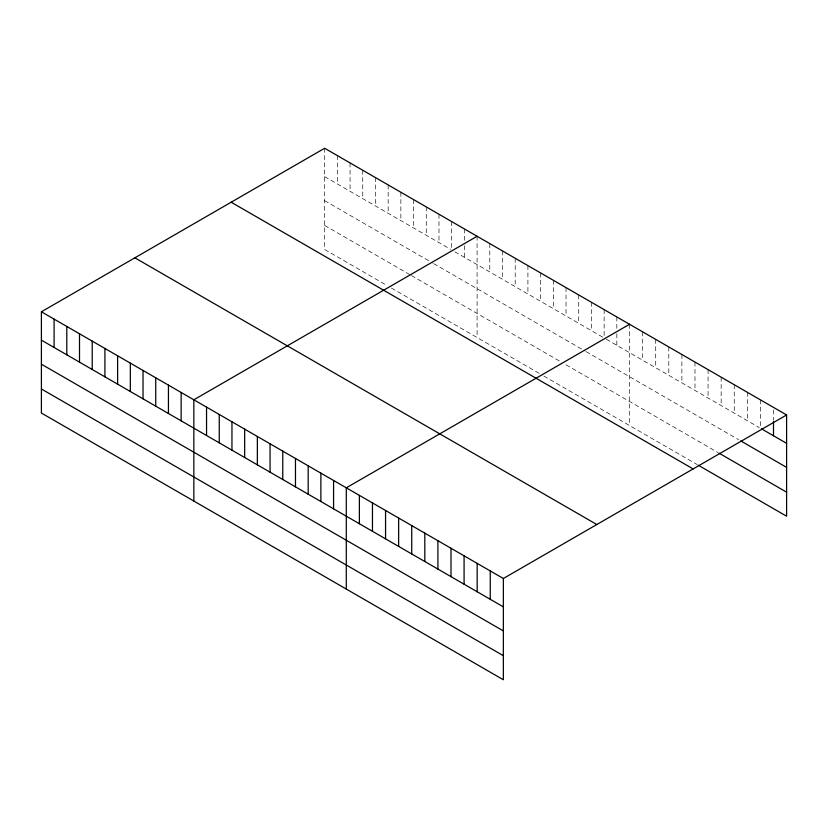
<?xml version="1.0" encoding="UTF-8"?>
<svg xmlns="http://www.w3.org/2000/svg" width="828" height="828" viewBox="0 0 828 828"><rect width="100%" height="100%" fill="white"/><g stroke="black" fill="none" stroke-linecap="round" stroke-linejoin="round"><path stroke-width="0.62" stroke-dasharray="4.14 3.1" d="M324.648 148.253L324.648 249.507L387.111 285.567M324.648 176.623L450.629 249.352M454.862 251.805L603.074 337.369M606.251 339.201L759.328 427.59M324.648 200.676L432.63 263.014M433.686 263.625L585.075 351.031M586.131 351.641L738.607 439.668M324.648 225.454L410.398 274.958M411.454 275.569L560.722 361.753M566.021 364.806L717.886 452.492M391.344 288.009L539.556 373.583M543.789 376.026L697.166 464.58M773.507 409.984L773.507 420.303M760.425 399.852L760.425 426.927M747.332 392.286L747.332 420.655M734.25 384.73L734.25 413.1M721.157 377.175L721.157 405.544M708.064 369.619L708.064 397.989M694.982 362.064L694.982 390.433M681.889 354.508L681.889 382.878M668.807 346.953L668.807 375.322M655.714 339.397L655.714 367.767M642.621 331.842L642.621 360.201M629.539 324.276L629.539 425.53M616.829 316.948L616.829 328.55M616.829 333.705L616.829 345.317M604.13 309.61L604.13 337.979M591.43 302.282L591.43 330.641M578.72 294.944L578.72 323.313M566.021 287.606L566.021 315.975M553.311 280.278L553.311 308.637M540.612 272.94L540.612 301.309M527.912 265.602L527.912 293.971M515.202 258.274L515.202 286.643M502.503 250.936L502.503 279.305M489.793 243.598L489.793 271.967M477.094 236.27L477.094 337.524M464.384 228.932L464.384 240.534M464.384 245.699L464.384 257.301M451.684 221.604L451.684 248.679M438.985 214.266L438.985 242.635M426.275 206.928L426.275 235.297M413.576 199.6L413.576 227.959M400.866 192.262L400.866 220.631M388.166 184.923L388.166 213.293M375.467 177.596L375.467 205.965M362.757 170.257L362.757 198.627M350.058 162.919L350.058 191.289M337.348 155.592L337.348 183.961"/><path stroke-width="1.24" d="M41.4 311.783L503.352 578.493L503.352 679.747L41.4 413.037L41.4 311.783L324.648 148.253L786.6 414.963L786.6 516.217L698.252 465.201M477.094 236.27L193.845 399.8L193.845 501.054M629.539 324.276L346.29 487.816L346.29 589.06M503.352 578.493L786.6 414.963M761.512 428.842L786.6 443.332M740.791 440.931L786.6 467.385M718.973 453.123L786.6 492.163M231.178 202.218L693.129 468.927M134.871 257.818L596.822 524.528M41.4 340.153L503.352 606.862M41.4 364.206L503.352 630.915M41.4 388.984L503.352 655.693M773.507 421.587L773.507 435.776M490.259 570.937L490.259 599.306M477.176 563.382L477.176 591.751M464.084 555.826L464.084 584.185M451.001 548.271L451.001 576.63M437.909 540.705L437.909 569.074M424.816 533.149L424.816 561.519M411.733 525.594L411.733 553.963M398.641 518.038L398.641 546.408M385.558 510.483L385.558 538.852M372.465 502.927L372.465 531.297M359.373 495.372L359.373 523.741M333.58 480.478L333.58 508.847M320.881 473.14L320.881 501.509M308.182 465.812L308.182 494.181M295.472 458.474L295.472 486.843M282.772 451.136L282.772 479.505M270.063 443.808L270.063 472.177M257.363 436.47L257.363 464.839M244.664 429.142L244.664 457.501M231.954 421.804L231.954 450.173M219.254 414.466L219.254 442.835M206.545 407.138L206.545 435.497M181.135 392.462L181.135 420.831M168.436 385.134L168.436 413.503M155.736 377.796L155.736 406.165M143.027 370.458L143.027 398.827M130.327 363.13L130.327 391.499M117.617 355.792L117.617 384.161M104.918 348.464L104.918 376.823M92.218 341.126L92.218 369.495M79.509 333.787L79.509 362.157M66.809 326.46L66.809 354.819M54.099 319.122L54.099 347.491"/></g></svg>
